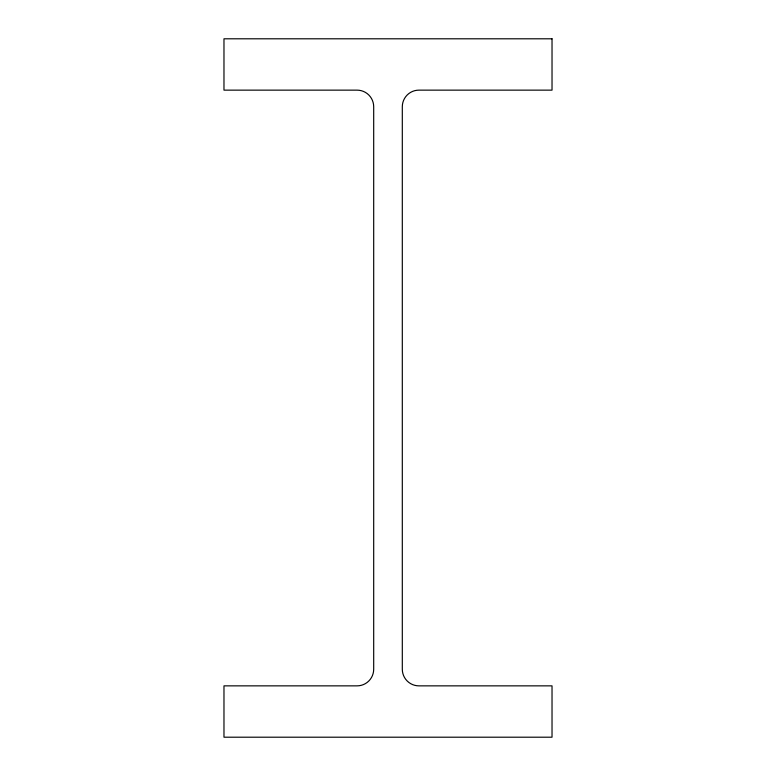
<?xml version="1.0" encoding="UTF-8"?>
<svg xmlns="http://www.w3.org/2000/svg" width="776" height="776" viewBox="0 0 776 776"><rect width="100%" height="100%" fill="white"/><g stroke="black" fill="none" stroke-linecap="round" stroke-linejoin="round"><path stroke-width="1.16" d="M552.027 38.8L223.973 38.8L223.973 90.142L357.067 90.142A16.626 16.626 0 0 1 373.692 106.768L373.692 669.232A16.626 16.626 0 0 1 357.067 685.858L223.973 685.858L223.973 737.2L552.027 737.2L552.027 685.858L418.933 685.858A16.626 16.626 0 0 1 402.308 669.232L402.308 106.768A16.626 16.626 0 0 1 418.933 90.142L552.027 90.142L552.027 38.8"/></g></svg>
